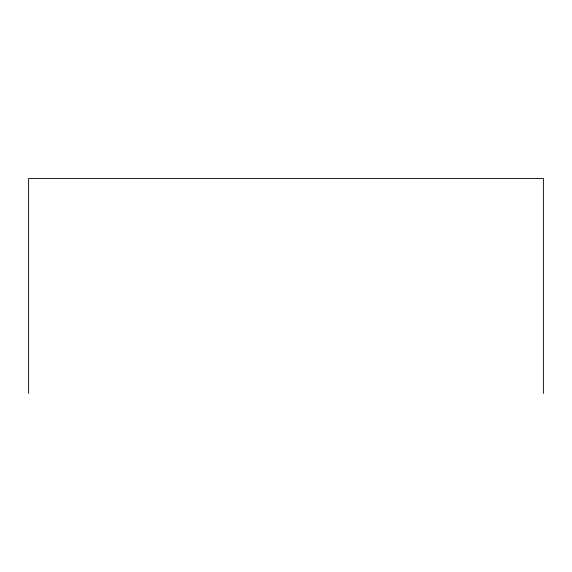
<?xml version="1.0" encoding="UTF-8"?>
<svg xmlns="http://www.w3.org/2000/svg" width="572" height="572" viewBox="0 0 572 572"><rect width="100%" height="100%" fill="white"/><g stroke="black" fill="none" stroke-linecap="round" stroke-linejoin="round"><path stroke-width="0.86" d="M543.4 393.443L543.4 178.557L28.6 178.557L28.6 393.443"/></g></svg>
